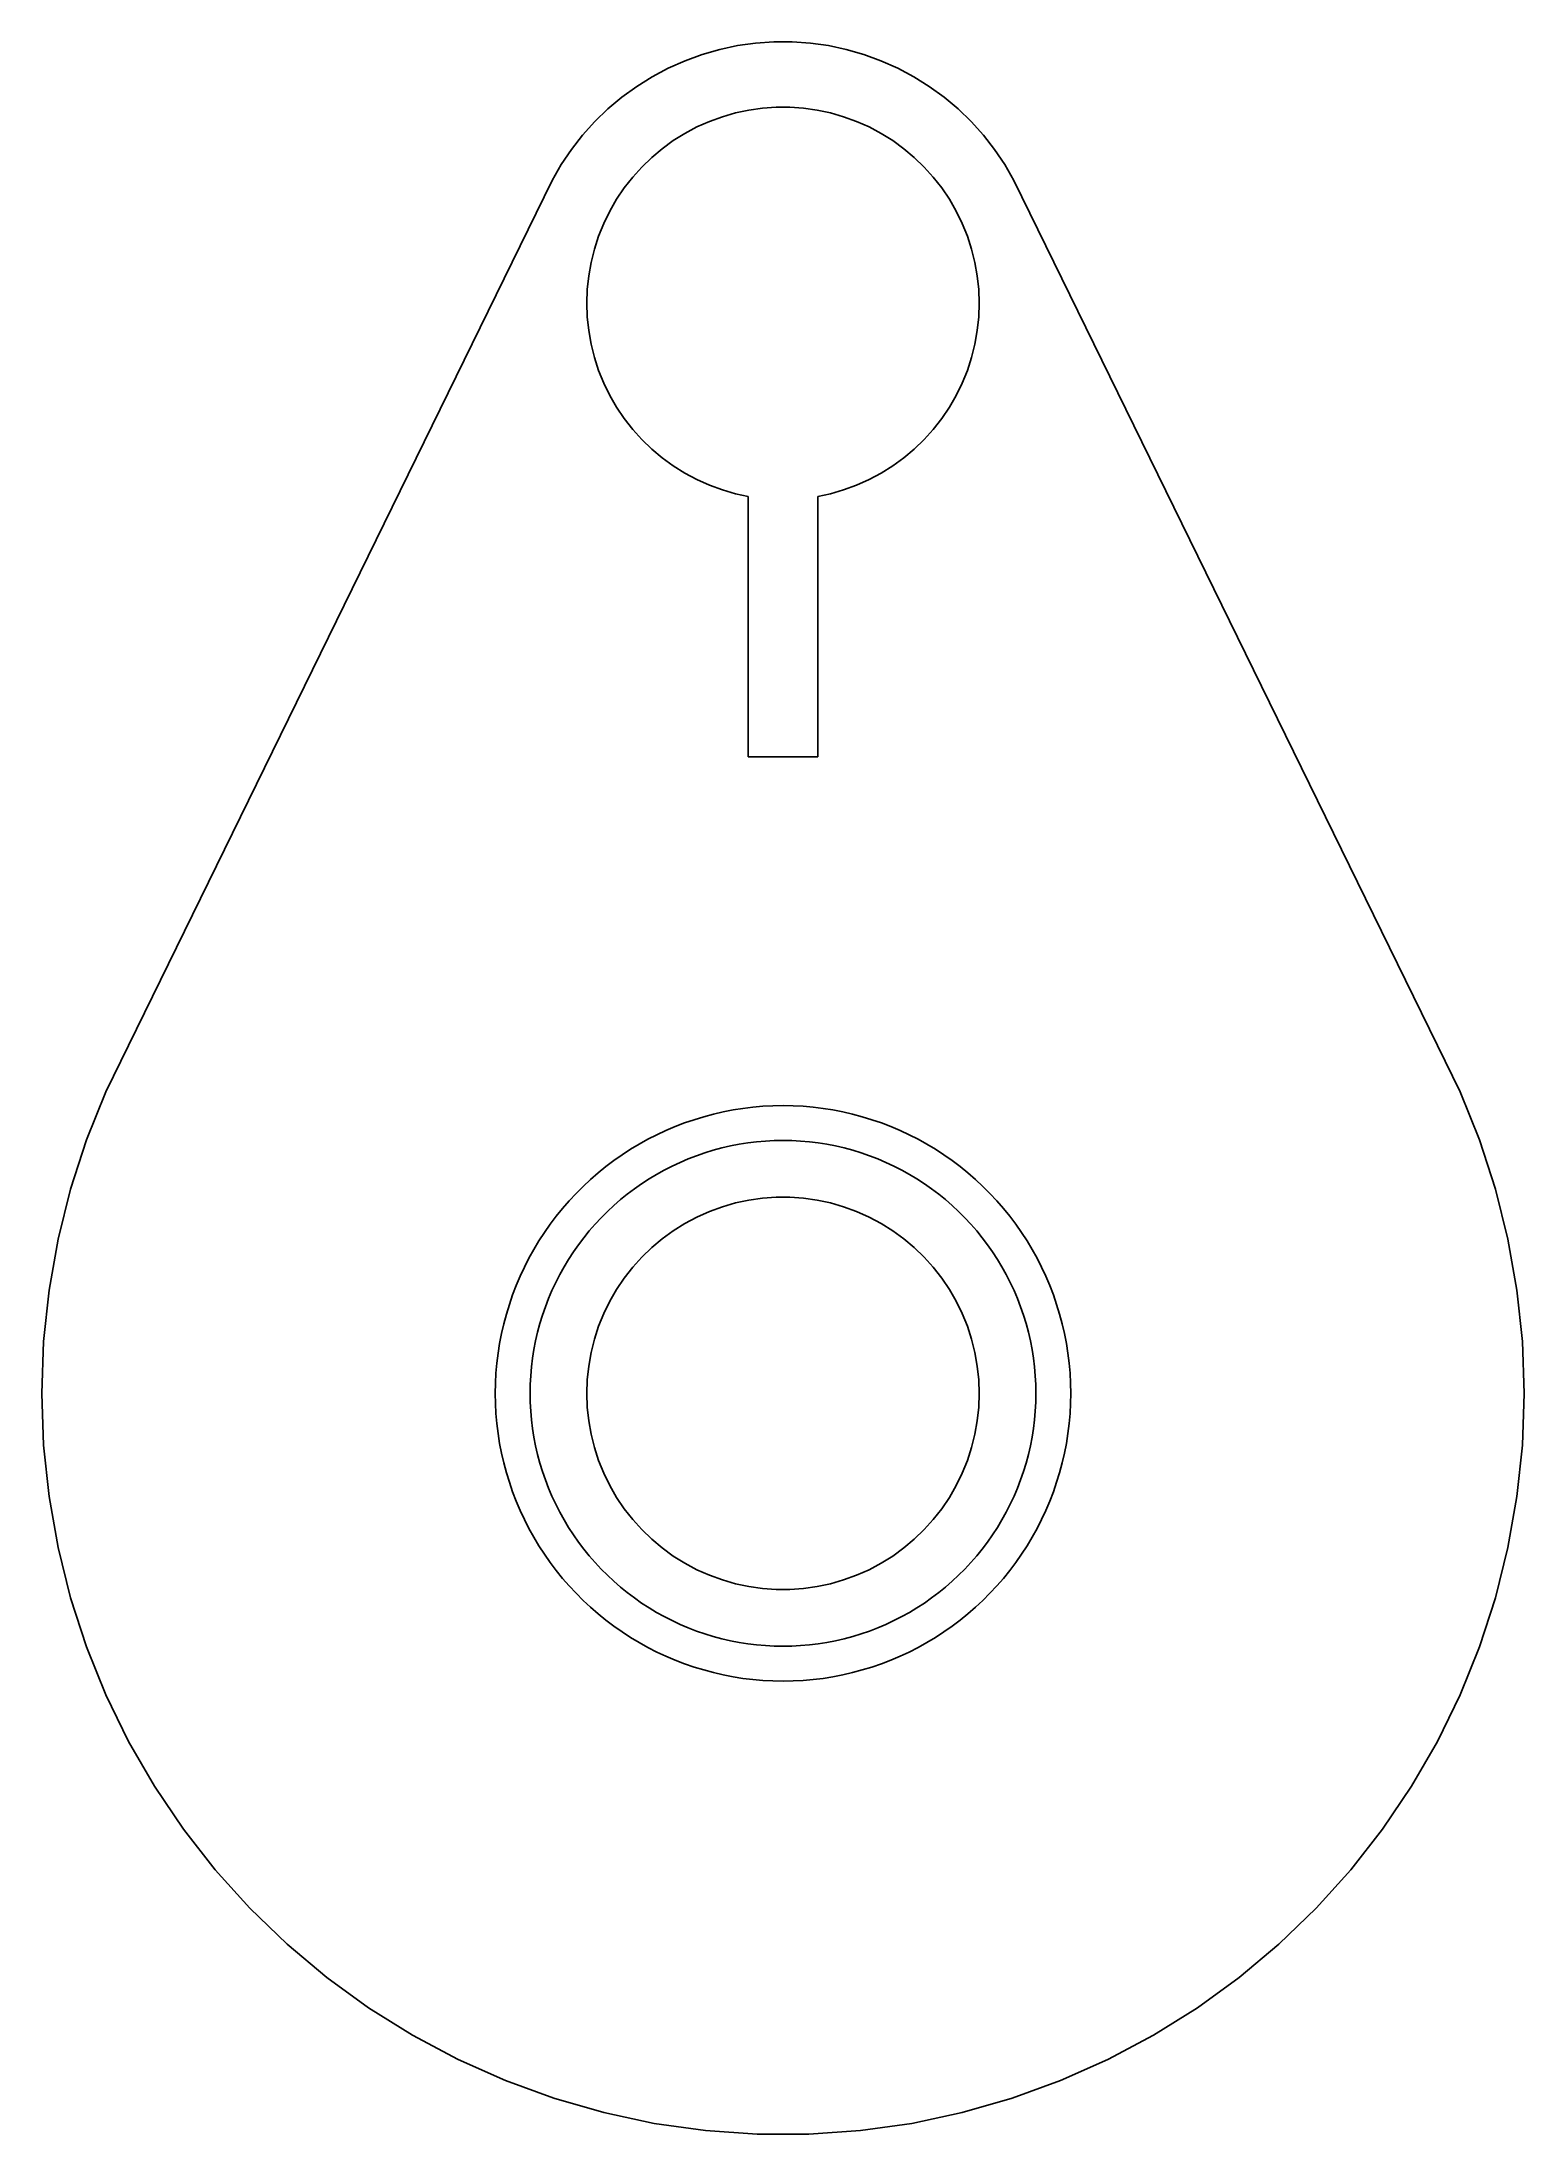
# Model space of a CAD drawing. Header units: metres. Extents: x -85 to 85, y -85 to 155.
import ezdxf

# ---------------------------------------------------------------- set-up
doc = ezdxf.new("R2010")
doc.units = ezdxf.units.M

msp = doc.modelspace()

# ---------------------------------------------------------------- linework, layer by layer
for p, q in [((-7.25766, 154.109), (-9.27051, 153.532)), ((-5.20944, 154.544), (-7.25766, 154.109)), ((-3.13585, 154.836), (-5.20944, 154.544)), ((-1.04698, 154.982), (-3.13585, 154.836)), ((1.04698, 154.982), (-1.04698, 154.982)), ((3.13585, 154.836), (1.04698, 154.982)), ((5.20944, 154.544), (3.13585, 154.836)), ((7.25766, 154.109), (5.20944, 154.544)), ((9.27051, 153.532), (7.25766, 154.109)), ((-13.1511, 151.964), (-15, 150.981)), ((-11.2382, 152.816), (-13.1511, 151.964)), ((-9.27051, 153.532), (-11.2382, 152.816)), ((11.2382, 152.816), (9.27051, 153.532)), ((13.1511, 151.964), (11.2382, 152.816)), ((15, 150.981), (13.1511, 151.964)), ((-16.7758, 149.871), (-18.4698, 148.64)), ((-15, 150.981), (-16.7758, 149.871)), ((16.7758, 149.871), (15, 150.981)), ((18.4698, 148.64), (16.7758, 149.871)), ((-20.0739, 147.294), (-21.5802, 145.84)), ((-18.4698, 148.64), (-20.0739, 147.294)), ((-8.42865, 145.862), (-6.95288, 146.399)), ((-6.95288, 146.399), (-5.44324, 146.832)), ((-5.44324, 146.832), (-3.90708, 147.158)), ((-3.90708, 147.158), (-2.35189, 147.377)), ((-2.35189, 147.377), (-0.78524, 147.486)), ((-0.78524, 147.486), (0.78524, 147.486)), ((0.78524, 147.486), (2.35189, 147.377)), ((2.35189, 147.377), (3.90708, 147.158)), ((3.90708, 147.158), (5.44324, 146.832)), ((5.44324, 146.832), (6.95288, 146.399)), ((6.95288, 146.399), (8.42865, 145.862)), ((20.0739, 147.294), (18.4698, 148.64)), ((21.5802, 145.84), (20.0739, 147.294)), ((-22.9813, 144.284), (-24.2705, 142.634)), ((-21.5802, 145.84), (-22.9813, 144.284)), ((-12.5818, 143.653), (-11.25, 144.486)), ((-11.25, 144.486), (-9.86335, 145.223)), ((-9.86335, 145.223), (-8.42865, 145.862)), ((8.42865, 145.862), (9.86335, 145.223)), ((9.86335, 145.223), (11.25, 144.486)), ((11.25, 144.486), (12.5818, 143.653)), ((22.9813, 144.284), (21.5802, 145.84)), ((24.2705, 142.634), (22.9813, 144.284)), ((-24.2705, 142.634), (-25.4414, 140.898)), ((-16.1851, 140.63), (-15.0554, 141.721)), ((-15.0554, 141.721), (-13.8524, 142.73)), ((-13.8524, 142.73), (-12.5818, 143.653)), ((12.5818, 143.653), (13.8524, 142.73)), ((13.8524, 142.73), (15.0554, 141.721)), ((15.0554, 141.721), (16.1851, 140.63)), ((25.4414, 140.898), (24.2705, 142.634)), ((-25.4414, 140.898), (-26.4884, 139.084)), ((-18.2029, 138.225), (-17.236, 139.463)), ((-17.236, 139.463), (-16.1851, 140.63)), ((16.1851, 140.63), (17.236, 139.463)), ((17.236, 139.463), (18.2029, 138.225)), ((26.4884, 139.084), (25.4414, 140.898)), ((-26.4884, 139.084), (-75.0505, 39.9051)), ((-19.8663, 135.563), (-19.0811, 136.923)), ((-19.0811, 136.923), (-18.2029, 138.225)), ((18.2029, 138.225), (19.0811, 136.923)), ((19.0811, 136.923), (19.8663, 135.563)), ((75.0505, 39.9051), (26.4884, 139.084)), ((-20.5548, 134.152), (-19.8663, 135.563)), ((19.8663, 135.563), (20.5548, 134.152)), ((-21.6284, 131.202), (-21.1431, 132.695)), ((-21.1431, 132.695), (-20.5548, 134.152)), ((20.5548, 134.152), (21.1431, 132.695)), ((21.1431, 132.695), (21.6284, 131.202)), ((-22.281, 128.131), (-22.0083, 129.678)), ((-22.0083, 129.678), (-21.6284, 131.202)), ((21.6284, 131.202), (22.0083, 129.678)), ((22.0083, 129.678), (22.281, 128.131)), ((-22.4452, 126.57), (-22.281, 128.131)), ((22.281, 128.131), (22.4452, 126.57)), ((-22.5, 125), (-22.4452, 126.57)), ((-22.4452, 123.43), (-22.5, 125)), ((22.4452, 126.57), (22.5, 125)), ((22.5, 125), (22.4452, 123.43)), ((-22.281, 121.869), (-22.4452, 123.43)), ((22.4452, 123.43), (22.281, 121.869)), ((-22.0083, 120.322), (-22.281, 121.869)), ((-21.6284, 118.798), (-22.0083, 120.322)), ((22.0083, 120.322), (21.6284, 118.798)), ((22.281, 121.869), (22.0083, 120.322)), ((-21.1431, 117.305), (-21.6284, 118.798)), ((21.6284, 118.798), (21.1431, 117.305)), ((-20.5548, 115.848), (-21.1431, 117.305)), ((-19.8663, 114.437), (-20.5548, 115.848)), ((20.5548, 115.848), (19.8663, 114.437)), ((21.1431, 117.305), (20.5548, 115.848)), ((-19.0811, 113.077), (-19.8663, 114.437)), ((-18.2029, 111.775), (-19.0811, 113.077)), ((19.0811, 113.077), (18.2029, 111.775)), ((19.8663, 114.437), (19.0811, 113.077)), ((-17.236, 110.537), (-18.2029, 111.775)), ((-16.1851, 109.37), (-17.236, 110.537)), ((17.236, 110.537), (16.1851, 109.37)), ((18.2029, 111.775), (17.236, 110.537)), ((-15.0554, 108.279), (-16.1851, 109.37)), ((-13.8524, 107.27), (-15.0554, 108.279)), ((15.0554, 108.279), (13.8524, 107.27)), ((16.1851, 109.37), (15.0554, 108.279)), ((-12.5818, 106.347), (-13.8524, 107.27)), ((-11.25, 105.514), (-12.5818, 106.347)), ((12.5818, 106.347), (11.25, 105.514)), ((13.8524, 107.27), (12.5818, 106.347)), ((-9.86335, 104.777), (-11.25, 105.514)), ((-8.42865, 104.138), (-9.86335, 104.777)), ((-6.95288, 103.601), (-8.42865, 104.138)), ((-5.44324, 103.168), (-6.95288, 103.601)), ((6.95288, 103.601), (5.44324, 103.168)), ((8.42865, 104.138), (6.95288, 103.601)), ((9.86335, 104.777), (8.42865, 104.138)), ((11.25, 105.514), (9.86335, 104.777)), ((-4, 102.862), (-5.44324, 103.168)), ((-4, 73), (-4, 102.862)), ((5.44324, 103.168), (4, 102.862)), ((4, 102.862), (4, 73)), ((4, 73), (-4, 73)), ((-75.0505, 39.9051), (-77.6514, 34.5726)), ((77.6514, 34.5726), (75.0505, 39.9051)), ((-77.6514, 34.5726), (-79.8739, 29.0717)), ((79.8739, 29.0717), (77.6514, 34.5726)), ((-11.2867, 31.0099), (-10.1976, 31.3849)), ((-10.1976, 31.3849), (-9.09603, 31.7216)), ((-9.09603, 31.7216), (-7.98342, 32.0198)), ((-7.98342, 32.0198), (-6.86108, 32.2789)), ((-6.86108, 32.2789), (-5.73039, 32.4987)), ((-5.73039, 32.4987), (-4.59271, 32.6788)), ((-4.59271, 32.6788), (-3.44944, 32.8192)), ((-3.44944, 32.8192), (-2.30196, 32.9196)), ((-2.30196, 32.9196), (-1.15168, 32.9799)), ((-1.15168, 32.9799), (0, 33)), ((0, 33), (1.15168, 32.9799)), ((1.15168, 32.9799), (2.30196, 32.9196)), ((2.30196, 32.9196), (3.44944, 32.8192)), ((3.44944, 32.8192), (4.59271, 32.6788)), ((4.59271, 32.6788), (5.73039, 32.4987)), ((5.73039, 32.4987), (6.86108, 32.2789)), ((6.86108, 32.2789), (7.98342, 32.0198)), ((7.98342, 32.0198), (9.09603, 31.7216)), ((9.09603, 31.7216), (10.1976, 31.3849)), ((10.1976, 31.3849), (11.2867, 31.0099)), ((-79.8739, 29.0717), (-81.7072, 23.4292)), ((-16.5, 28.5788), (-15.4926, 29.1373)), ((-15.4926, 29.1373), (-14.4662, 29.6602)), ((-14.4662, 29.6602), (-13.4223, 30.147)), ((-13.4223, 30.147), (-12.362, 30.5971)), ((-12.362, 30.5971), (-11.2867, 31.0099)), ((-3.03133, 28.8411), (-4.03602, 28.7178)), ((-2.02294, 28.9294), (-3.03133, 28.8411)), ((-1.01208, 28.9823), (-2.02294, 28.9294)), ((0, 29), (-1.01208, 28.9823)), ((1.01208, 28.9823), (0, 29)), ((2.02294, 28.9294), (1.01208, 28.9823)), ((3.03133, 28.8411), (2.02294, 28.9294)), ((4.03602, 28.7178), (3.03133, 28.8411)), ((11.2867, 31.0099), (12.362, 30.5971)), ((12.362, 30.5971), (13.4223, 30.147)), ((13.4223, 30.147), (14.4662, 29.6602)), ((14.4662, 29.6602), (15.4926, 29.1373)), ((15.4926, 29.1373), (16.5, 28.5788)), ((81.7072, 23.4292), (79.8739, 29.0717)), ((-20.3168, 26.0044), (-19.3969, 26.6976)), ((-19.3969, 26.6976), (-18.4534, 27.3582)), ((-18.4534, 27.3582), (-17.4873, 27.9856)), ((-17.4873, 27.9856), (-16.5, 28.5788)), ((-11.7954, 26.4928), (-12.7128, 26.065)), ((-10.8636, 26.8883), (-11.7954, 26.4928)), ((-9.91858, 27.2511), (-10.8636, 26.8883)), ((-8.96149, 27.5806), (-9.91858, 27.2511)), ((-7.99348, 27.8766), (-8.96149, 27.5806)), ((-7.01573, 28.1386), (-7.99348, 27.8766)), ((-6.02944, 28.3663), (-7.01573, 28.1386)), ((-5.0358, 28.5594), (-6.02944, 28.3663)), ((-4.03602, 28.7178), (-5.0358, 28.5594)), ((5.0358, 28.5594), (4.03602, 28.7178)), ((6.02944, 28.3663), (5.0358, 28.5594)), ((7.01573, 28.1386), (6.02944, 28.3663)), ((7.99348, 27.8766), (7.01573, 28.1386)), ((8.96149, 27.5806), (7.99348, 27.8766)), ((9.91858, 27.2511), (8.96149, 27.5806)), ((10.8636, 26.8883), (9.91858, 27.2511)), ((11.7954, 26.4928), (10.8636, 26.8883)), ((12.7128, 26.065), (11.7954, 26.4928)), ((16.5, 28.5788), (17.4873, 27.9856)), ((17.4873, 27.9856), (18.4534, 27.3582)), ((18.4534, 27.3582), (19.3969, 26.6976)), ((19.3969, 26.6976), (20.3168, 26.0044)), ((-22.9237, 23.7382), (-22.0813, 24.5238)), ((-22.0813, 24.5238), (-21.212, 25.2795)), ((-21.212, 25.2795), (-20.3168, 26.0044)), ((-16.2166, 24.0421), (-17.0458, 23.4615)), ((-15.3677, 24.5934), (-16.2166, 24.0421)), ((-14.5, 25.1147), (-15.3677, 24.5934)), ((-13.6147, 25.6055), (-14.5, 25.1147)), ((-12.7128, 26.065), (-13.6147, 25.6055)), ((13.6147, 25.6055), (12.7128, 26.065)), ((14.5, 25.1147), (13.6147, 25.6055)), ((15.3677, 24.5934), (14.5, 25.1147)), ((16.2166, 24.0421), (15.3677, 24.5934)), ((17.0458, 23.4615), (16.2166, 24.0421)), ((20.3168, 26.0044), (21.212, 25.2795)), ((21.212, 25.2795), (22.0813, 24.5238)), ((22.0813, 24.5238), (22.9237, 23.7382)), ((-81.7072, 23.4292), (-83.1425, 17.6725)), ((-25.2795, 21.212), (-24.5238, 22.0813)), ((-24.5238, 22.0813), (-23.7382, 22.9237)), ((-23.7382, 22.9237), (-22.9237, 23.7382)), ((-18.6408, 22.2153), (-19.4048, 21.5512)), ((-17.8542, 22.8523), (-18.6408, 22.2153)), ((-17.0458, 23.4615), (-17.8542, 22.8523)), ((-6.95288, 21.3988), (-5.44324, 21.8317)), ((-5.44324, 21.8317), (-3.90708, 22.1582)), ((-3.90708, 22.1582), (-2.35189, 22.3767)), ((-2.35189, 22.3767), (-0.78524, 22.4863)), ((-0.78524, 22.4863), (0.78524, 22.4863)), ((0.78524, 22.4863), (2.35189, 22.3767)), ((2.35189, 22.3767), (3.90708, 22.1582)), ((3.90708, 22.1582), (5.44324, 21.8317)), ((5.44324, 21.8317), (6.95288, 21.3988)), ((17.8542, 22.8523), (17.0458, 23.4615)), ((18.6408, 22.2153), (17.8542, 22.8523)), ((19.4048, 21.5512), (18.6408, 22.2153)), ((22.9237, 23.7382), (23.7382, 22.9237)), ((23.7382, 22.9237), (24.5238, 22.0813)), ((24.5238, 22.0813), (25.2795, 21.212)), ((83.1425, 17.6725), (81.7072, 23.4292)), ((-27.3582, 18.4534), (-26.6976, 19.3969)), ((-26.6976, 19.3969), (-26.0044, 20.3168)), ((-26.0044, 20.3168), (-25.2795, 21.212)), ((-21.5512, 19.4048), (-22.2153, 18.6408)), ((-20.8609, 20.1451), (-21.5512, 19.4048)), ((-20.1451, 20.8609), (-20.8609, 20.1451)), ((-19.4048, 21.5512), (-20.1451, 20.8609)), ((-12.5818, 18.6533), (-11.25, 19.4856)), ((-11.25, 19.4856), (-9.86335, 20.2229)), ((-9.86335, 20.2229), (-8.42865, 20.8616)), ((-8.42865, 20.8616), (-6.95288, 21.3988)), ((6.95288, 21.3988), (8.42865, 20.8616)), ((8.42865, 20.8616), (9.86335, 20.2229)), ((9.86335, 20.2229), (11.25, 19.4856)), ((11.25, 19.4856), (12.5818, 18.6533)), ((20.1451, 20.8609), (19.4048, 21.5512)), ((20.8609, 20.1451), (20.1451, 20.8609)), ((21.5512, 19.4048), (20.8609, 20.1451)), ((22.2153, 18.6408), (21.5512, 19.4048)), ((25.2795, 21.212), (26.0044, 20.3168)), ((26.0044, 20.3168), (26.6976, 19.3969)), ((26.6976, 19.3969), (27.3582, 18.4534)), ((-83.1425, 17.6725), (-84.1728, 11.8297)), ((-28.5788, 16.5), (-27.9856, 17.4873)), ((-27.9856, 17.4873), (-27.3582, 18.4534)), ((-23.4615, 17.0458), (-24.0421, 16.2166)), ((-22.8523, 17.8542), (-23.4615, 17.0458)), ((-22.2153, 18.6408), (-22.8523, 17.8542)), ((-15.0554, 16.7208), (-13.8524, 17.7302)), ((-13.8524, 17.7302), (-12.5818, 18.6533)), ((12.5818, 18.6533), (13.8524, 17.7302)), ((13.8524, 17.7302), (15.0554, 16.7208)), ((22.8523, 17.8542), (22.2153, 18.6408)), ((23.4615, 17.0458), (22.8523, 17.8542)), ((24.0421, 16.2166), (23.4615, 17.0458)), ((27.3582, 18.4534), (27.9856, 17.4873)), ((27.9856, 17.4873), (28.5788, 16.5)), ((84.1728, 11.8297), (83.1425, 17.6725)), ((-30.147, 13.4223), (-29.6602, 14.4662)), ((-29.6602, 14.4662), (-29.1373, 15.4926)), ((-29.1373, 15.4926), (-28.5788, 16.5)), ((-25.1147, 14.5), (-25.6055, 13.6147)), ((-24.5934, 15.3677), (-25.1147, 14.5)), ((-24.0421, 16.2166), (-24.5934, 15.3677)), ((-18.2029, 13.2252), (-17.236, 14.4627)), ((-17.236, 14.4627), (-16.1851, 15.6298)), ((-16.1851, 15.6298), (-15.0554, 16.7208)), ((15.0554, 16.7208), (16.1851, 15.6298)), ((16.1851, 15.6298), (17.236, 14.4627)), ((17.236, 14.4627), (18.2029, 13.2252)), ((24.5934, 15.3677), (24.0421, 16.2166)), ((25.1147, 14.5), (24.5934, 15.3677)), ((25.6055, 13.6147), (25.1147, 14.5)), ((28.5788, 16.5), (29.1373, 15.4926)), ((29.1373, 15.4926), (29.6602, 14.4662)), ((29.6602, 14.4662), (30.147, 13.4223)), ((-31.0099, 11.2867), (-30.5971, 12.362)), ((-30.5971, 12.362), (-30.147, 13.4223)), ((-26.065, 12.7128), (-26.4928, 11.7954)), ((-25.6055, 13.6147), (-26.065, 12.7128)), ((-19.0811, 11.9232), (-18.2029, 13.2252)), ((18.2029, 13.2252), (19.0811, 11.9232)), ((26.065, 12.7128), (25.6055, 13.6147)), ((26.4928, 11.7954), (26.065, 12.7128)), ((30.147, 13.4223), (30.5971, 12.362)), ((30.5971, 12.362), (31.0099, 11.2867)), ((-84.1728, 11.8297), (-84.7929, 5.9293)), ((-31.7216, 9.09603), (-31.3849, 10.1976)), ((-31.3849, 10.1976), (-31.0099, 11.2867)), ((-27.2511, 9.91858), (-27.5806, 8.96149)), ((-26.8883, 10.8636), (-27.2511, 9.91858)), ((-26.4928, 11.7954), (-26.8883, 10.8636)), ((-20.5548, 9.15157), (-19.8663, 10.5631)), ((-19.8663, 10.5631), (-19.0811, 11.9232)), ((19.0811, 11.9232), (19.8663, 10.5631)), ((19.8663, 10.5631), (20.5548, 9.15157)), ((26.8883, 10.8636), (26.4928, 11.7954)), ((27.2511, 9.91858), (26.8883, 10.8636)), ((27.5806, 8.96149), (27.2511, 9.91858)), ((31.0099, 11.2867), (31.3849, 10.1976)), ((31.3849, 10.1976), (31.7216, 9.09603)), ((84.7929, 5.9293), (84.1728, 11.8297)), ((-32.2789, 6.86108), (-32.0198, 7.98342)), ((-32.0198, 7.98342), (-31.7216, 9.09603)), ((-27.8766, 7.99348), (-28.1386, 7.01573)), ((-27.5806, 8.96149), (-27.8766, 7.99348)), ((-21.6284, 6.20184), (-21.1431, 7.69545)), ((-21.1431, 7.69545), (-20.5548, 9.15157)), ((20.5548, 9.15157), (21.1431, 7.69545)), ((21.1431, 7.69545), (21.6284, 6.20184)), ((27.8766, 7.99348), (27.5806, 8.96149)), ((28.1386, 7.01573), (27.8766, 7.99348)), ((31.7216, 9.09603), (32.0198, 7.98342)), ((32.0198, 7.98342), (32.2789, 6.86108)), ((-84.7929, 5.9293), (-85, 0)), ((-32.6788, 4.59271), (-32.4987, 5.73039)), ((-32.4987, 5.73039), (-32.2789, 6.86108)), ((-28.5594, 5.0358), (-28.7178, 4.03602)), ((-28.3663, 6.02944), (-28.5594, 5.0358)), ((-28.1386, 7.01573), (-28.3663, 6.02944)), ((-22.0083, 4.67801), (-21.6284, 6.20184)), ((21.6284, 6.20184), (22.0083, 4.67801)), ((28.3663, 6.02944), (28.1386, 7.01573)), ((28.5594, 5.0358), (28.3663, 6.02944)), ((28.7178, 4.03602), (28.5594, 5.0358)), ((32.2789, 6.86108), (32.4987, 5.73039)), ((32.4987, 5.73039), (32.6788, 4.59271)), ((85, 0), (84.7929, 5.9293)), ((-32.9196, 2.30196), (-32.8192, 3.44944)), ((-32.8192, 3.44944), (-32.6788, 4.59271)), ((-28.8411, 3.03133), (-28.9294, 2.02294)), ((-28.7178, 4.03602), (-28.8411, 3.03133)), ((-22.4452, 1.56952), (-22.281, 3.13139)), ((-22.281, 3.13139), (-22.0083, 4.67801)), ((22.0083, 4.67801), (22.281, 3.13139)), ((22.281, 3.13139), (22.4452, 1.56952)), ((28.8411, 3.03133), (28.7178, 4.03602)), ((28.9294, 2.02294), (28.8411, 3.03133)), ((32.6788, 4.59271), (32.8192, 3.44944)), ((32.8192, 3.44944), (32.9196, 2.30196)), ((-85, 0), (-84.7929, -5.9293)), ((-33, 0), (-32.9799, 1.15168)), ((-32.9799, -1.15168), (-33, 0)), ((-32.9799, 1.15168), (-32.9196, 2.30196)), ((-28.9823, 1.01208), (-29, 0)), ((-29, 0), (-28.9823, -1.01208)), ((-28.9294, 2.02294), (-28.9823, 1.01208)), ((-22.5, 0), (-22.4452, 1.56952)), ((-22.4452, -1.56952), (-22.5, 0)), ((22.4452, 1.56952), (22.5, 0)), ((22.5, 0), (22.4452, -1.56952)), ((28.9823, 1.01208), (28.9294, 2.02294)), ((29, 0), (28.9823, 1.01208)), ((28.9823, -1.01208), (29, 0)), ((32.9196, 2.30196), (32.9799, 1.15168)), ((32.9799, 1.15168), (33, 0)), ((33, 0), (32.9799, -1.15168)), ((84.7929, -5.9293), (85, 0)), ((-32.9196, -2.30196), (-32.9799, -1.15168)), ((-32.8192, -3.44944), (-32.9196, -2.30196)), ((-28.9823, -1.01208), (-28.9294, -2.02294)), ((-28.9294, -2.02294), (-28.8411, -3.03133)), ((-22.281, -3.13139), (-22.4452, -1.56952)), ((22.4452, -1.56952), (22.281, -3.13139)), ((28.8411, -3.03133), (28.9294, -2.02294)), ((28.9294, -2.02294), (28.9823, -1.01208)), ((32.9196, -2.30196), (32.8192, -3.44944)), ((32.9799, -1.15168), (32.9196, -2.30196)), ((-32.6788, -4.59271), (-32.8192, -3.44944)), ((-32.4987, -5.73039), (-32.6788, -4.59271)), ((-28.8411, -3.03133), (-28.7178, -4.03602)), ((-28.7178, -4.03602), (-28.5594, -5.0358)), ((-22.0083, -4.67801), (-22.281, -3.13139)), ((-21.6284, -6.20184), (-22.0083, -4.67801)), ((22.0083, -4.67801), (21.6284, -6.20184)), ((22.281, -3.13139), (22.0083, -4.67801)), ((28.5594, -5.0358), (28.7178, -4.03602)), ((28.7178, -4.03602), (28.8411, -3.03133)), ((32.6788, -4.59271), (32.4987, -5.73039)), ((32.8192, -3.44944), (32.6788, -4.59271)), ((-84.7929, -5.9293), (-84.1728, -11.8297)), ((-32.2789, -6.86108), (-32.4987, -5.73039)), ((-32.0198, -7.98342), (-32.2789, -6.86108)), ((-28.5594, -5.0358), (-28.3663, -6.02944)), ((-28.3663, -6.02944), (-28.1386, -7.01573)), ((-28.1386, -7.01573), (-27.8766, -7.99348)), ((-21.1431, -7.69545), (-21.6284, -6.20184)), ((21.6284, -6.20184), (21.1431, -7.69545)), ((27.8766, -7.99348), (28.1386, -7.01573)), ((28.1386, -7.01573), (28.3663, -6.02944)), ((28.3663, -6.02944), (28.5594, -5.0358)), ((32.2789, -6.86108), (32.0198, -7.98342)), ((32.4987, -5.73039), (32.2789, -6.86108)), ((84.1728, -11.8297), (84.7929, -5.9293)), ((-31.7216, -9.09603), (-32.0198, -7.98342)), ((-31.3849, -10.1976), (-31.7216, -9.09603)), ((-27.8766, -7.99348), (-27.5806, -8.96149)), ((-27.5806, -8.96149), (-27.2511, -9.91858)), ((-20.5548, -9.15157), (-21.1431, -7.69545)), ((-19.8663, -10.5631), (-20.5548, -9.15157)), ((20.5548, -9.15157), (19.8663, -10.5631)), ((21.1431, -7.69545), (20.5548, -9.15157)), ((27.2511, -9.91858), (27.5806, -8.96149)), ((27.5806, -8.96149), (27.8766, -7.99348)), ((31.7216, -9.09603), (31.3849, -10.1976)), ((32.0198, -7.98342), (31.7216, -9.09603)), ((-84.1728, -11.8297), (-83.1425, -17.6725)), ((-31.0099, -11.2867), (-31.3849, -10.1976)), ((-30.5971, -12.362), (-31.0099, -11.2867)), ((-27.2511, -9.91858), (-26.8883, -10.8636)), ((-26.8883, -10.8636), (-26.4928, -11.7954)), ((-26.4928, -11.7954), (-26.065, -12.7128)), ((-19.0811, -11.9232), (-19.8663, -10.5631)), ((-18.2029, -13.2252), (-19.0811, -11.9232)), ((19.0811, -11.9232), (18.2029, -13.2252)), ((19.8663, -10.5631), (19.0811, -11.9232)), ((26.065, -12.7128), (26.4928, -11.7954)), ((26.4928, -11.7954), (26.8883, -10.8636)), ((26.8883, -10.8636), (27.2511, -9.91858)), ((31.0099, -11.2867), (30.5971, -12.362)), ((31.3849, -10.1976), (31.0099, -11.2867)), ((83.1425, -17.6725), (84.1728, -11.8297)), ((-30.147, -13.4223), (-30.5971, -12.362)), ((-29.6602, -14.4662), (-30.147, -13.4223)), ((-26.065, -12.7128), (-25.6055, -13.6147)), ((-25.6055, -13.6147), (-25.1147, -14.5)), ((-17.236, -14.4627), (-18.2029, -13.2252)), ((18.2029, -13.2252), (17.236, -14.4627)), ((25.1147, -14.5), (25.6055, -13.6147)), ((25.6055, -13.6147), (26.065, -12.7128)), ((30.147, -13.4223), (29.6602, -14.4662)), ((30.5971, -12.362), (30.147, -13.4223)), ((-29.1373, -15.4926), (-29.6602, -14.4662)), ((-28.5788, -16.5), (-29.1373, -15.4926)), ((-27.9856, -17.4873), (-28.5788, -16.5)), ((-25.1147, -14.5), (-24.5934, -15.3677)), ((-24.5934, -15.3677), (-24.0421, -16.2166)), ((-24.0421, -16.2166), (-23.4615, -17.0458)), ((-16.1851, -15.6298), (-17.236, -14.4627)), ((-15.0554, -16.7208), (-16.1851, -15.6298)), ((-13.8524, -17.7302), (-15.0554, -16.7208)), ((15.0554, -16.7208), (13.8524, -17.7302)), ((16.1851, -15.6298), (15.0554, -16.7208)), ((17.236, -14.4627), (16.1851, -15.6298)), ((23.4615, -17.0458), (24.0421, -16.2166)), ((24.0421, -16.2166), (24.5934, -15.3677)), ((24.5934, -15.3677), (25.1147, -14.5)), ((28.5788, -16.5), (27.9856, -17.4873)), ((29.1373, -15.4926), (28.5788, -16.5)), ((29.6602, -14.4662), (29.1373, -15.4926)), ((-83.1425, -17.6725), (-81.7072, -23.4292)), ((-27.3582, -18.4534), (-27.9856, -17.4873)), ((-26.6976, -19.3969), (-27.3582, -18.4534)), ((-23.4615, -17.0458), (-22.8523, -17.8542)), ((-22.8523, -17.8542), (-22.2153, -18.6408)), ((-22.2153, -18.6408), (-21.5512, -19.4048)), ((-12.5818, -18.6533), (-13.8524, -17.7302)), ((-11.25, -19.4856), (-12.5818, -18.6533)), ((12.5818, -18.6533), (11.25, -19.4856)), ((13.8524, -17.7302), (12.5818, -18.6533)), ((21.5512, -19.4048), (22.2153, -18.6408)), ((22.2153, -18.6408), (22.8523, -17.8542)), ((22.8523, -17.8542), (23.4615, -17.0458)), ((27.3582, -18.4534), (26.6976, -19.3969)), ((27.9856, -17.4873), (27.3582, -18.4534)), ((81.7072, -23.4292), (83.1425, -17.6725)), ((-26.0044, -20.3168), (-26.6976, -19.3969)), ((-25.2795, -21.212), (-26.0044, -20.3168)), ((-24.5238, -22.0813), (-25.2795, -21.212)), ((-21.5512, -19.4048), (-20.8609, -20.1451)), ((-20.8609, -20.1451), (-20.1451, -20.8609)), ((-20.1451, -20.8609), (-19.4048, -21.5512)), ((-19.4048, -21.5512), (-18.6408, -22.2153)), ((-9.86335, -20.2229), (-11.25, -19.4856)), ((-8.42865, -20.8616), (-9.86335, -20.2229)), ((-6.95288, -21.3988), (-8.42865, -20.8616)), ((-5.44324, -21.8317), (-6.95288, -21.3988)), ((6.95288, -21.3988), (5.44324, -21.8317)), ((8.42865, -20.8616), (6.95288, -21.3988)), ((9.86335, -20.2229), (8.42865, -20.8616)), ((11.25, -19.4856), (9.86335, -20.2229)), ((18.6408, -22.2153), (19.4048, -21.5512)), ((19.4048, -21.5512), (20.1451, -20.8609)), ((20.1451, -20.8609), (20.8609, -20.1451)), ((20.8609, -20.1451), (21.5512, -19.4048)), ((25.2795, -21.212), (24.5238, -22.0813)), ((26.0044, -20.3168), (25.2795, -21.212)), ((26.6976, -19.3969), (26.0044, -20.3168)), ((-81.7072, -23.4292), (-79.8739, -29.0717)), ((-23.7382, -22.9237), (-24.5238, -22.0813)), ((-22.9237, -23.7382), (-23.7382, -22.9237)), ((-22.0813, -24.5238), (-22.9237, -23.7382)), ((-18.6408, -22.2153), (-17.8542, -22.8523)), ((-17.8542, -22.8523), (-17.0458, -23.4615)), ((-17.0458, -23.4615), (-16.2166, -24.0421)), ((-3.90708, -22.1582), (-5.44324, -21.8317)), ((-2.35189, -22.3767), (-3.90708, -22.1582)), ((-0.78524, -22.4863), (-2.35189, -22.3767)), ((0.78524, -22.4863), (-0.78524, -22.4863)), ((2.35189, -22.3767), (0.78524, -22.4863)), ((3.90708, -22.1582), (2.35189, -22.3767)), ((5.44324, -21.8317), (3.90708, -22.1582)), ((16.2166, -24.0421), (17.0458, -23.4615)), ((17.0458, -23.4615), (17.8542, -22.8523)), ((17.8542, -22.8523), (18.6408, -22.2153)), ((22.9237, -23.7382), (22.0813, -24.5238)), ((23.7382, -22.9237), (22.9237, -23.7382)), ((24.5238, -22.0813), (23.7382, -22.9237)), ((79.8739, -29.0717), (81.7072, -23.4292)), ((-21.212, -25.2795), (-22.0813, -24.5238)), ((-20.3168, -26.0044), (-21.212, -25.2795)), ((-19.3969, -26.6976), (-20.3168, -26.0044)), ((-16.2166, -24.0421), (-15.3677, -24.5934)), ((-15.3677, -24.5934), (-14.5, -25.1147)), ((-14.5, -25.1147), (-13.6147, -25.6055)), ((-13.6147, -25.6055), (-12.7128, -26.065)), ((-12.7128, -26.065), (-11.7954, -26.4928)), ((11.7954, -26.4928), (12.7128, -26.065)), ((12.7128, -26.065), (13.6147, -25.6055)), ((13.6147, -25.6055), (14.5, -25.1147)), ((14.5, -25.1147), (15.3677, -24.5934)), ((15.3677, -24.5934), (16.2166, -24.0421)), ((20.3168, -26.0044), (19.3969, -26.6976)), ((21.212, -25.2795), (20.3168, -26.0044)), ((22.0813, -24.5238), (21.212, -25.2795)), ((-18.4534, -27.3582), (-19.3969, -26.6976)), ((-17.4873, -27.9856), (-18.4534, -27.3582)), ((-16.5, -28.5788), (-17.4873, -27.9856)), ((-15.4926, -29.1373), (-16.5, -28.5788)), ((-11.7954, -26.4928), (-10.8636, -26.8883)), ((-10.8636, -26.8883), (-9.91858, -27.2511)), ((-9.91858, -27.2511), (-8.96149, -27.5806)), ((-8.96149, -27.5806), (-7.99348, -27.8766)), ((-7.99348, -27.8766), (-7.01573, -28.1386)), ((-7.01573, -28.1386), (-6.02944, -28.3663)), ((-6.02944, -28.3663), (-5.0358, -28.5594)), ((-5.0358, -28.5594), (-4.03602, -28.7178)), ((-4.03602, -28.7178), (-3.03133, -28.8411)), ((3.03133, -28.8411), (4.03602, -28.7178)), ((4.03602, -28.7178), (5.0358, -28.5594)), ((5.0358, -28.5594), (6.02944, -28.3663)), ((6.02944, -28.3663), (7.01573, -28.1386)), ((7.01573, -28.1386), (7.99348, -27.8766)), ((7.99348, -27.8766), (8.96149, -27.5806)), ((8.96149, -27.5806), (9.91858, -27.2511)), ((9.91858, -27.2511), (10.8636, -26.8883)), ((10.8636, -26.8883), (11.7954, -26.4928)), ((16.5, -28.5788), (15.4926, -29.1373)), ((17.4873, -27.9856), (16.5, -28.5788)), ((18.4534, -27.3582), (17.4873, -27.9856)), ((19.3969, -26.6976), (18.4534, -27.3582)), ((-79.8739, -29.0717), (-77.6514, -34.5726)), ((-14.4662, -29.6602), (-15.4926, -29.1373)), ((-13.4223, -30.147), (-14.4662, -29.6602)), ((-12.362, -30.5971), (-13.4223, -30.147)), ((-11.2867, -31.0099), (-12.362, -30.5971)), ((-10.1976, -31.3849), (-11.2867, -31.0099)), ((-3.03133, -28.8411), (-2.02294, -28.9294)), ((-2.02294, -28.9294), (-1.01208, -28.9823)), ((-1.01208, -28.9823), (0, -29)), ((0, -29), (1.01208, -28.9823)), ((1.01208, -28.9823), (2.02294, -28.9294)), ((2.02294, -28.9294), (3.03133, -28.8411)), ((11.2867, -31.0099), (10.1976, -31.3849)), ((12.362, -30.5971), (11.2867, -31.0099)), ((13.4223, -30.147), (12.362, -30.5971)), ((14.4662, -29.6602), (13.4223, -30.147)), ((15.4926, -29.1373), (14.4662, -29.6602)), ((77.6514, -34.5726), (79.8739, -29.0717)), ((-9.09603, -31.7216), (-10.1976, -31.3849)), ((-7.98342, -32.0198), (-9.09603, -31.7216)), ((-6.86108, -32.2789), (-7.98342, -32.0198)), ((-5.73039, -32.4987), (-6.86108, -32.2789)), ((-4.59271, -32.6788), (-5.73039, -32.4987)), ((-3.44944, -32.8192), (-4.59271, -32.6788)), ((-2.30196, -32.9196), (-3.44944, -32.8192)), ((-1.15168, -32.9799), (-2.30196, -32.9196)), ((0, -33), (-1.15168, -32.9799)), ((1.15168, -32.9799), (0, -33)), ((2.30196, -32.9196), (1.15168, -32.9799)), ((3.44944, -32.8192), (2.30196, -32.9196)), ((4.59271, -32.6788), (3.44944, -32.8192)), ((5.73039, -32.4987), (4.59271, -32.6788)), ((6.86108, -32.2789), (5.73039, -32.4987)), ((7.98342, -32.0198), (6.86108, -32.2789)), ((9.09603, -31.7216), (7.98342, -32.0198)), ((10.1976, -31.3849), (9.09603, -31.7216)), ((-77.6514, -34.5726), (-75.0505, -39.9051)), ((75.0505, -39.9051), (77.6514, -34.5726)), ((-75.0505, -39.9051), (-72.0841, -45.0431)), ((72.0841, -45.0431), (75.0505, -39.9051)), ((-72.0841, -45.0431), (-68.7664, -49.9617)), ((68.7664, -49.9617), (72.0841, -45.0431)), ((-68.7664, -49.9617), (-65.1138, -54.6369)), ((65.1138, -54.6369), (68.7664, -49.9617)), ((-65.1138, -54.6369), (-61.1439, -59.046)), ((61.1439, -59.046), (65.1138, -54.6369)), ((-61.1439, -59.046), (-56.8761, -63.1673)), ((56.8761, -63.1673), (61.1439, -59.046)), ((-56.8761, -63.1673), (-52.3312, -66.9809)), ((52.3312, -66.9809), (56.8761, -63.1673)), ((-52.3312, -66.9809), (-47.5314, -70.4682)), ((47.5314, -70.4682), (52.3312, -66.9809)), ((-47.5314, -70.4682), (-42.5, -73.6122)), ((42.5, -73.6122), (47.5314, -70.4682)), ((-42.5, -73.6122), (-37.2615, -76.3975)), ((37.2615, -76.3975), (42.5, -73.6122)), ((-37.2615, -76.3975), (-31.8416, -78.8106)), ((31.8416, -78.8106), (37.2615, -76.3975)), ((-31.8416, -78.8106), (-26.2664, -80.8398)), ((26.2664, -80.8398), (31.8416, -78.8106)), ((-26.2664, -80.8398), (-20.5634, -82.4751)), ((20.5634, -82.4751), (26.2664, -80.8398)), ((-20.5634, -82.4751), (-14.7601, -83.7087)), ((-14.7601, -83.7087), (-8.88492, -84.5344)), ((8.88492, -84.5344), (14.7601, -83.7087)), ((14.7601, -83.7087), (20.5634, -82.4751)), ((-8.88492, -84.5344), (-2.96646, -84.9482)), ((-2.96646, -84.9482), (2.96646, -84.9482)), ((2.96646, -84.9482), (8.88492, -84.5344))]:
    msp.add_line(p, q)

doc.saveas('drawing.dxf')
